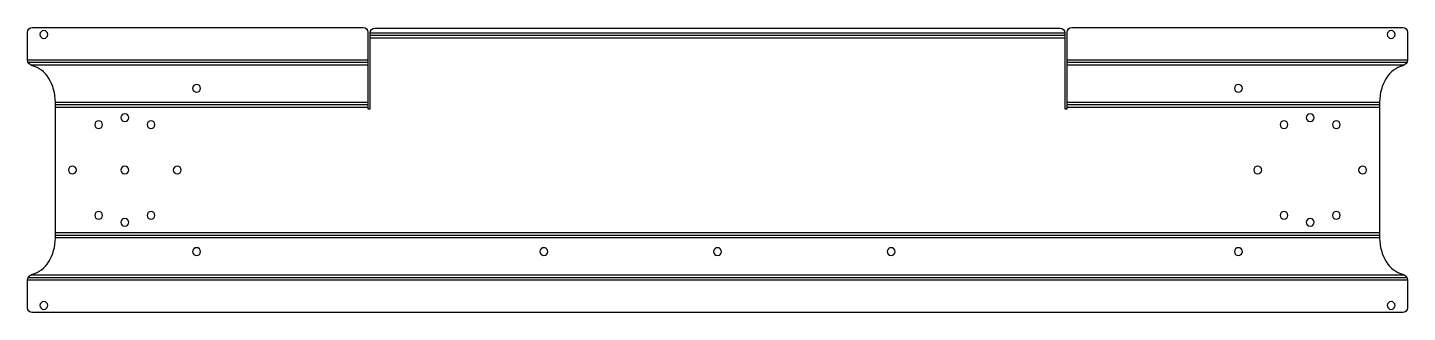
# Model space of a CAD drawing. Header units: millimetres. Extents: x -2 to 594, y 0 to 123.
import ezdxf

# ---------------------------------------------------------------- set-up
doc = ezdxf.new("R2010")
doc.units = ezdxf.units.MM

msp = doc.modelspace()

# ---------------------------------------------------------------- linework, layer by layer
at = {"layer": 'BEND'}
for p, q in [((446, 119.65), (146, 119.65)), ((145, 107.92), (-1.73, 107.92, 0)), ((593.73, 107.92, 0), (447, 107.92)), ((145, 89.65), (10, 89.65)), ((582, 89.65), (447, 89.65)), ((10, 33.39), (582, 33.39)), ((-1.73, 15.13), (593.73, 15.13))]:
    msp.add_line(p, q, dxfattribs=at)
at = {"layer": 'BEND_EXTENT'}
for p, q in [((146, 120.79), (446, 120.79)), ((446, 118.52), (146, 118.52)), ((-2, 109.05), (145, 109.05)), ((447, 109.05), (594, 109.05)), ((145, 106.79), (-0.62, 106.79)), ((592.62, 106.79), (447, 106.79)), ((10, 90.79, 0), (145, 90.79)), ((447, 90.79), (582, 90.79, 0)), ((145, 88.52), (10, 88.52)), ((582, 88.52), (447, 88.52)), ((10, 34.52), (582, 34.52)), ((582, 32.26, 0), (10, 32.26, 0)), ((594, 14), (-2, 14)), ((-0.62, 16.26), (592.62, 16.26))]:
    msp.add_line(p, q, dxfattribs=at)
at = {"layer": 'INTERIOR_PROFILES', "extrusion": (0, 0, -1)}
for centre in [(-5, 120.05), (-587, 120.05), (-71, 96.79), (-521, 96.79), (-40, 84.15), (-552, 84.15), (-28.69, 81.12), (-51.31, 81.12), (-540.69, 81.12), (-563.31, 81.12), (-17.37, 61.52), (-40, 61.52), (-62.63, 61.52), (-529.37, 61.52), (-574.63, 61.52), (-28.69, 41.93), (-51.31, 41.93), (-540.69, 41.93), (-563.31, 41.93), (-40, 38.9), (-552, 38.9), (-71, 26.26), (-221, 26.26), (-296, 26.26), (-371, 26.26), (-521, 26.26), (-5, 3), (-587, 3)]:
    msp.add_circle(centre, 1.7, dxfattribs=at)
at = {"layer": 'OUTER_PROFILES'}
for p, q in [((-2, 109.05), (-2, 121.05)), ((0, 123.05), (143, 123.05)), ((145, 121.05), (145, 88.02)), ((146, 88.02), (146, 120.79)), ((148, 122.79), (444, 122.79)), ((446, 120.79), (446, 88.02)), ((447, 88.02), (447, 121.05)), ((449, 123.05), (592, 123.05)), ((594, 121.05), (594, 109.05)), ((10, 32.26), (10, 90.79)), ((582, 90.79), (582, 32.26)), ((145, 88.02), (146, 88.02)), ((446, 88.02), (447, 88.02)), ((-2, 2), (-2, 14)), ((594, 14), (594, 2)), ((592, 0), (0, 0))]:
    msp.add_line(p, q, dxfattribs=at)
at = {"layer": 'OUTER_PROFILES', "extrusion": (0, 0, -1)}
for centre, radius, start, end in [((0, 121.05), 2, 0, 90), ((-143, 121.05), 2, 90, 180), ((-148, 120.79), 2, 0, 90), ((-444, 120.79), 2, 90, 180), ((-449, 121.05), 2, 0, 90), ((-592, 121.05), 2, 90, 180), ((-0.54, 109.05), 2.54, 282.62671, 360), ((-591.46, 109.05), 2.54, 180, 257.37329), ((-0.54, 14), 2.54, 0, 77.37329), ((-591.46, 14), 2.54, 102.62671, 180), ((0, 2), 2, 270, 360), ((-592, 2), 2, 180, 270)]:
    msp.add_arc(centre, radius, start, end, dxfattribs=at)
at = {"layer": 'OUTER_PROFILES'}
for centre, major_axis, start_param, end_param in [((-2, 90.79), (0, 16), 4.712389, 6.116728), ((594, 90.79), (0, 16), 0.166457, 1.570796), ((-2, 32.26), (0, -16), 0.166457, 1.570796), ((594, 32.26), (0, -16), 4.712389, 6.116728)]:
    msp.add_ellipse(centre, major_axis=major_axis, ratio=0.75, start_param=start_param, end_param=end_param, dxfattribs=at)

doc.saveas('drawing.dxf')
